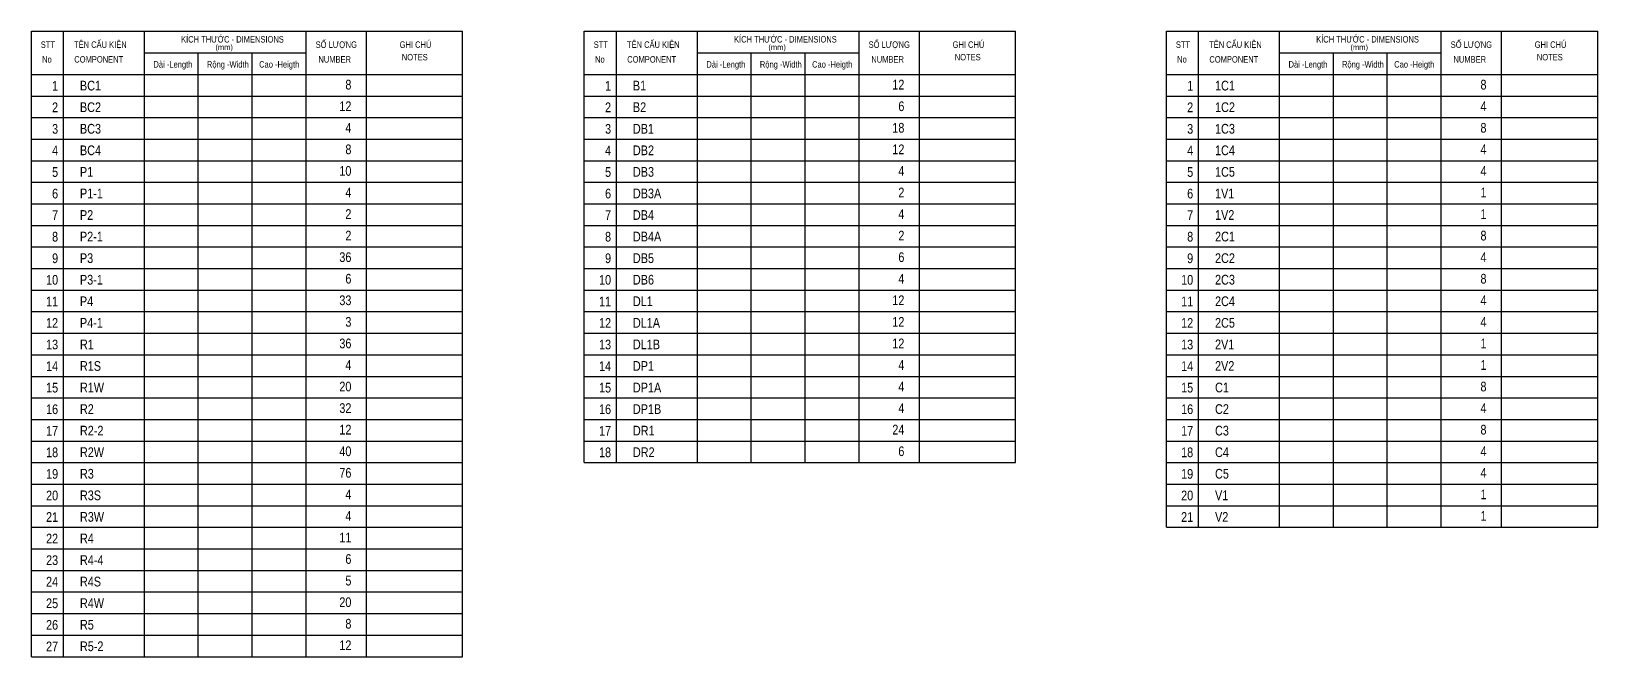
# Model space of a CAD drawing. Header units: inches. Extents: x 702521 to 902657, y -347283 to -213533.
# Drawn here: x 830018 to 902657, y -282154 to -253154 of the extents above; entities that cross this region are included whole.
import ezdxf
from ezdxf.enums import TextEntityAlignment as Align

# ---------------------------------------------------------------- set-up
doc = ezdxf.new("R2010")
doc.units = ezdxf.units.IN
doc.header["$LTSCALE"] = 5
doc.header["$MEASUREMENT"] = 0
doc.layers.add('03-Slabs-Text', color=7, linetype='Continuous', lineweight=20)
for name, color, linetype in [('Text TK', 3, 'Continuous'), ('TKCK', 7, 'Continuous'), ('TKCK Vien', 105, 'Continuous')]:
    doc.layers.add(name, color=color, linetype=linetype)
doc.styles.add('TKCK', font='VNARIAL.TTF', dxfattribs={"width": 0.8, "height": 50})
doc.styles.add('TKCK_TD', font='VHARIAL.TTF', dxfattribs={"width": 0.8, "height": 50})

# ---------------------------------------------------------------- blocks, each defined once
blk = doc.blocks.new('TKCK_TD')
at = {"layer": 'TKCK', "color": 2}
for p, q in [((0, -20), (0, 0)), ((0, 0), (200, 0)), ((14.93, -20), (14.93, 0)), ((52.43, -20), (52.43, 0)), ((127.43, -20), (127.43, 0)), ((155.47, -20), (155.47, 0)), ((200, -20), (200, 0)), ((52.43, -10), (127.43, -10)), ((77.43, -20), (77.43, -10)), ((102.43, -20), (102.43, -10)), ((0, -20), (200, -20))]:
    blk.add_line(p, q, dxfattribs=at)
at = {"layer": 'Text TK', "width": 0.8}
for s, style, p in [('STT', 'TKCK_TD', (4.39, -7.67)), ('Tªn cÊu kiÖn', 'TKCK_TD', (19.8, -7.67)), ('kÝch th\xadíc - dimensions', 'TKCK_TD', (69.46, -5.19)), ('sè l\xadîng', 'TKCK_TD', (131.85, -7.67)), ('ghi chó', 'TKCK_TD', (170.79, -7.67)), ('No', 'TKCK', (4.99, -14.5)), ('Component', 'TKCK_TD', (19.92, -14.5)), ('Dµi -Length', 'TKCK', (56.64, -16.82)), ('Réng -Width', 'TKCK', (81.43, -16.82)), ('Cao -Heigth', 'TKCK', (105.64, -16.82)), ('Number', 'TKCK_TD', (133.12, -14.5)), ('Notes', 'TKCK_TD', (171.8, -13.48))]:
    blk.add_text(s, height=3, dxfattribs=dict(at, style=style)).set_placement(p)
at = {"layer": 'Text TK', "style": 'TKCK'}
blk.add_text('(mm)', height=2.5, dxfattribs=at).set_placement((85.36, -8.6))
blk = doc.blocks.new('TKCK_B')
at = {"layer": 'TKCK', "color": 2}
for p, q in [((0, -10), (0, 0)), ((200, -10), (200, 0))]:
    blk.add_line(p, q, dxfattribs=at)
at = {"layer": 'TKCK Vien'}
for p, q in [((14.93, -10), (14.93, 0)), ((52.43, -10), (52.43, 0)), ((77.43, -10), (77.43, 0)), ((77.43, -10), (77.43, 0)), ((102.43, -10), (102.43, 0)), ((102.43, -10), (102.43, 0)), ((127.43, -10), (127.43, 0)), ((127.43, -10), (127.43, 0)), ((155.47, -10), (155.47, 0)), ((155.47, -10), (155.47, 0)), ((0, -10), (200, -10))]:
    blk.add_line(p, q, dxfattribs=at)
at = {"layer": 'Text TK', "style": 'TKCK', "width": 0.8}
for tag, p in [('STT', (12.42, -5.24)), ('SL1', (148.44, -4.74))]:
    blk.add_attdef(tag, text='', height=4.5, dxfattribs=at).set_placement(p, align=Align.MIDDLE_RIGHT)
for tag, p in [('TENCK', (22.55, -5.18)), ('GHICHU', (161.33, -4.88))]:
    blk.add_attdef(tag, text='', height=4.5, dxfattribs=at).set_placement(p, align=Align.MIDDLE_LEFT)
for tag, p in [('DAI', (73.04, -8.64)), ('RONG', (93.17, -8.64)), ('CAO', (118.17, -8.64))]:
    blk.add_attdef(tag, text='', height=4.5, dxfattribs=at).set_placement(p, align=Align.BOTTOM_RIGHT)

msp = doc.modelspace()

# ---------------------------------------------------------------- block references
at = {"layer": '03-Slabs-Text', "ltscale": 2, "xscale": 100, "yscale": 100}
for p in [(830018, -253154), (855661, -253154), (882657, -253154)]:
    msp.add_blockref('TKCK_TD', p, dxfattribs=at)
at = {"layer": '03-Slabs-Text', "ltscale": 2}
ref = msp.add_blockref('TKCK_B', (830018, -255154), dxfattribs=dict(at, xscale=100, yscale=100))
ref.add_attrib('STT', '1', dxfattribs={"layer": 'Text TK', "height": 450, "style": 'TKCK', "width": 0.8}).set_placement((831260, -255678), align=Align.MIDDLE_RIGHT)
ref.add_attrib('TENCK', 'BC1', dxfattribs={"layer": 'Text TK', "height": 450, "style": 'TKCK', "width": 0.8}).set_placement((832272, -255672), align=Align.MIDDLE_LEFT)
ref.add_attrib('SL1', '8', dxfattribs={"layer": 'Text TK', "height": 450, "style": 'TKCK', "width": 0.8}).set_placement((844861, -255627), align=Align.MIDDLE_RIGHT)
ref = msp.add_blockref('TKCK_B', (855661, -255154), dxfattribs=dict(at, xscale=100, yscale=100))
ref.add_attrib('STT', '1', dxfattribs={"layer": 'Text TK', "height": 450, "style": 'TKCK', "width": 0.8}).set_placement((856904, -255678), align=Align.MIDDLE_RIGHT)
ref.add_attrib('TENCK', 'B1', dxfattribs={"layer": 'Text TK', "height": 450, "style": 'TKCK', "width": 0.8}).set_placement((857916, -255672), align=Align.MIDDLE_LEFT)
ref.add_attrib('SL1', '12', dxfattribs={"layer": 'Text TK', "height": 450, "style": 'TKCK', "width": 0.8}).set_placement((870505, -255627), align=Align.MIDDLE_RIGHT)
ref = msp.add_blockref('TKCK_B', (882657, -255154), dxfattribs=dict(at, xscale=100, yscale=100))
ref.add_attrib('STT', '1', dxfattribs={"layer": 'Text TK', "height": 450, "style": 'TKCK', "width": 0.8}).set_placement((883899, -255678), align=Align.MIDDLE_RIGHT)
ref.add_attrib('TENCK', '1C1', dxfattribs={"layer": 'Text TK', "height": 450, "style": 'TKCK', "width": 0.8}).set_placement((884912, -255672), align=Align.MIDDLE_LEFT)
ref.add_attrib('SL1', '8', dxfattribs={"layer": 'Text TK', "height": 450, "style": 'TKCK', "width": 0.8}).set_placement((897501, -255627), align=Align.MIDDLE_RIGHT)
ref = msp.add_blockref('TKCK_B', (830018, -256154), dxfattribs=dict(at, xscale=100, yscale=100))
ref.add_attrib('STT', '2', dxfattribs={"layer": 'Text TK', "height": 450, "style": 'TKCK', "width": 0.8}).set_placement((831260, -256678), align=Align.MIDDLE_RIGHT)
ref.add_attrib('TENCK', 'BC2', dxfattribs={"layer": 'Text TK', "height": 450, "style": 'TKCK', "width": 0.8}).set_placement((832272, -256672), align=Align.MIDDLE_LEFT)
ref.add_attrib('SL1', '12', dxfattribs={"layer": 'Text TK', "height": 450, "style": 'TKCK', "width": 0.8}).set_placement((844861, -256627), align=Align.MIDDLE_RIGHT)
ref = msp.add_blockref('TKCK_B', (855661, -256154), dxfattribs=dict(at, xscale=100, yscale=100))
ref.add_attrib('STT', '2', dxfattribs={"layer": 'Text TK', "height": 450, "style": 'TKCK', "width": 0.8}).set_placement((856904, -256678), align=Align.MIDDLE_RIGHT)
ref.add_attrib('TENCK', 'B2', dxfattribs={"layer": 'Text TK', "height": 450, "style": 'TKCK', "width": 0.8}).set_placement((857916, -256672), align=Align.MIDDLE_LEFT)
ref.add_attrib('SL1', '6', dxfattribs={"layer": 'Text TK', "height": 450, "style": 'TKCK', "width": 0.8}).set_placement((870505, -256627), align=Align.MIDDLE_RIGHT)
ref = msp.add_blockref('TKCK_B', (882657, -256154), dxfattribs=dict(at, xscale=100, yscale=100))
ref.add_attrib('STT', '2', dxfattribs={"layer": 'Text TK', "height": 450, "style": 'TKCK', "width": 0.8}).set_placement((883899, -256678), align=Align.MIDDLE_RIGHT)
ref.add_attrib('TENCK', '1C2', dxfattribs={"layer": 'Text TK', "height": 450, "style": 'TKCK', "width": 0.8}).set_placement((884912, -256672), align=Align.MIDDLE_LEFT)
ref.add_attrib('SL1', '4', dxfattribs={"layer": 'Text TK', "height": 450, "style": 'TKCK', "width": 0.8}).set_placement((897501, -256627), align=Align.MIDDLE_RIGHT)
ref = msp.add_blockref('TKCK_B', (830018, -257154), dxfattribs=dict(at, xscale=100, yscale=100))
ref.add_attrib('STT', '3', dxfattribs={"layer": 'Text TK', "height": 450, "style": 'TKCK', "width": 0.8}).set_placement((831260, -257678), align=Align.MIDDLE_RIGHT)
ref.add_attrib('TENCK', 'BC3', dxfattribs={"layer": 'Text TK', "height": 450, "style": 'TKCK', "width": 0.8}).set_placement((832272, -257672), align=Align.MIDDLE_LEFT)
ref.add_attrib('SL1', '4', dxfattribs={"layer": 'Text TK', "height": 450, "style": 'TKCK', "width": 0.8}).set_placement((844861, -257627), align=Align.MIDDLE_RIGHT)
ref = msp.add_blockref('TKCK_B', (855661, -257154), dxfattribs=dict(at, xscale=100, yscale=100))
ref.add_attrib('STT', '3', dxfattribs={"layer": 'Text TK', "height": 450, "style": 'TKCK', "width": 0.8}).set_placement((856904, -257678), align=Align.MIDDLE_RIGHT)
ref.add_attrib('TENCK', 'DB1', dxfattribs={"layer": 'Text TK', "height": 450, "style": 'TKCK', "width": 0.8}).set_placement((857916, -257672), align=Align.MIDDLE_LEFT)
ref.add_attrib('SL1', '18', dxfattribs={"layer": 'Text TK', "height": 450, "style": 'TKCK', "width": 0.8}).set_placement((870505, -257627), align=Align.MIDDLE_RIGHT)
ref = msp.add_blockref('TKCK_B', (882657, -257154), dxfattribs=dict(at, xscale=100, yscale=100))
ref.add_attrib('STT', '3', dxfattribs={"layer": 'Text TK', "height": 450, "style": 'TKCK', "width": 0.8}).set_placement((883899, -257678), align=Align.MIDDLE_RIGHT)
ref.add_attrib('TENCK', '1C3', dxfattribs={"layer": 'Text TK', "height": 450, "style": 'TKCK', "width": 0.8}).set_placement((884912, -257672), align=Align.MIDDLE_LEFT)
ref.add_attrib('SL1', '8', dxfattribs={"layer": 'Text TK', "height": 450, "style": 'TKCK', "width": 0.8}).set_placement((897501, -257627), align=Align.MIDDLE_RIGHT)
ref = msp.add_blockref('TKCK_B', (830018, -258154), dxfattribs=dict(at, xscale=100, yscale=100))
ref.add_attrib('STT', '4', dxfattribs={"layer": 'Text TK', "height": 450, "style": 'TKCK', "width": 0.8}).set_placement((831260, -258678), align=Align.MIDDLE_RIGHT)
ref.add_attrib('TENCK', 'BC4', dxfattribs={"layer": 'Text TK', "height": 450, "style": 'TKCK', "width": 0.8}).set_placement((832272, -258672), align=Align.MIDDLE_LEFT)
ref.add_attrib('SL1', '8', dxfattribs={"layer": 'Text TK', "height": 450, "style": 'TKCK', "width": 0.8}).set_placement((844861, -258627), align=Align.MIDDLE_RIGHT)
ref = msp.add_blockref('TKCK_B', (855661, -258154), dxfattribs=dict(at, xscale=100, yscale=100))
ref.add_attrib('STT', '4', dxfattribs={"layer": 'Text TK', "height": 450, "style": 'TKCK', "width": 0.8}).set_placement((856904, -258678), align=Align.MIDDLE_RIGHT)
ref.add_attrib('TENCK', 'DB2', dxfattribs={"layer": 'Text TK', "height": 450, "style": 'TKCK', "width": 0.8}).set_placement((857916, -258672), align=Align.MIDDLE_LEFT)
ref.add_attrib('SL1', '12', dxfattribs={"layer": 'Text TK', "height": 450, "style": 'TKCK', "width": 0.8}).set_placement((870505, -258627), align=Align.MIDDLE_RIGHT)
ref = msp.add_blockref('TKCK_B', (882657, -258154), dxfattribs=dict(at, xscale=100, yscale=100))
ref.add_attrib('STT', '4', dxfattribs={"layer": 'Text TK', "height": 450, "style": 'TKCK', "width": 0.8}).set_placement((883899, -258678), align=Align.MIDDLE_RIGHT)
ref.add_attrib('TENCK', '1C4', dxfattribs={"layer": 'Text TK', "height": 450, "style": 'TKCK', "width": 0.8}).set_placement((884912, -258672), align=Align.MIDDLE_LEFT)
ref.add_attrib('SL1', '4', dxfattribs={"layer": 'Text TK', "height": 450, "style": 'TKCK', "width": 0.8}).set_placement((897501, -258627), align=Align.MIDDLE_RIGHT)
ref = msp.add_blockref('TKCK_B', (830018, -259154), dxfattribs=dict(at, xscale=100, yscale=100))
ref.add_attrib('STT', '5', dxfattribs={"layer": 'Text TK', "height": 450, "style": 'TKCK', "width": 0.8}).set_placement((831260, -259678), align=Align.MIDDLE_RIGHT)
ref.add_attrib('TENCK', 'P1', dxfattribs={"layer": 'Text TK', "height": 450, "style": 'TKCK', "width": 0.8}).set_placement((832272, -259672), align=Align.MIDDLE_LEFT)
ref.add_attrib('SL1', '10', dxfattribs={"layer": 'Text TK', "height": 450, "style": 'TKCK', "width": 0.8}).set_placement((844861, -259627), align=Align.MIDDLE_RIGHT)
ref = msp.add_blockref('TKCK_B', (855661, -259154), dxfattribs=dict(at, xscale=100, yscale=100))
ref.add_attrib('STT', '5', dxfattribs={"layer": 'Text TK', "height": 450, "style": 'TKCK', "width": 0.8}).set_placement((856904, -259678), align=Align.MIDDLE_RIGHT)
ref.add_attrib('TENCK', 'DB3', dxfattribs={"layer": 'Text TK', "height": 450, "style": 'TKCK', "width": 0.8}).set_placement((857916, -259672), align=Align.MIDDLE_LEFT)
ref.add_attrib('SL1', '4', dxfattribs={"layer": 'Text TK', "height": 450, "style": 'TKCK', "width": 0.8}).set_placement((870505, -259627), align=Align.MIDDLE_RIGHT)
ref = msp.add_blockref('TKCK_B', (882657, -259154), dxfattribs=dict(at, xscale=100, yscale=100))
ref.add_attrib('STT', '5', dxfattribs={"layer": 'Text TK', "height": 450, "style": 'TKCK', "width": 0.8}).set_placement((883899, -259678), align=Align.MIDDLE_RIGHT)
ref.add_attrib('TENCK', '1C5', dxfattribs={"layer": 'Text TK', "height": 450, "style": 'TKCK', "width": 0.8}).set_placement((884912, -259672), align=Align.MIDDLE_LEFT)
ref.add_attrib('SL1', '4', dxfattribs={"layer": 'Text TK', "height": 450, "style": 'TKCK', "width": 0.8}).set_placement((897501, -259627), align=Align.MIDDLE_RIGHT)
ref = msp.add_blockref('TKCK_B', (830018, -260154), dxfattribs=dict(at, xscale=100, yscale=100))
ref.add_attrib('STT', '6', dxfattribs={"layer": 'Text TK', "height": 450, "style": 'TKCK', "width": 0.8}).set_placement((831260, -260678), align=Align.MIDDLE_RIGHT)
ref.add_attrib('TENCK', 'P1-1', dxfattribs={"layer": 'Text TK', "height": 450, "style": 'TKCK', "width": 0.8}).set_placement((832272, -260672), align=Align.MIDDLE_LEFT)
ref.add_attrib('SL1', '4', dxfattribs={"layer": 'Text TK', "height": 450, "style": 'TKCK', "width": 0.8}).set_placement((844861, -260627), align=Align.MIDDLE_RIGHT)
ref = msp.add_blockref('TKCK_B', (855661, -260154), dxfattribs=dict(at, xscale=100, yscale=100))
ref.add_attrib('STT', '6', dxfattribs={"layer": 'Text TK', "height": 450, "style": 'TKCK', "width": 0.8}).set_placement((856904, -260678), align=Align.MIDDLE_RIGHT)
ref.add_attrib('TENCK', 'DB3A', dxfattribs={"layer": 'Text TK', "height": 450, "style": 'TKCK', "width": 0.8}).set_placement((857916, -260672), align=Align.MIDDLE_LEFT)
ref.add_attrib('SL1', '2', dxfattribs={"layer": 'Text TK', "height": 450, "style": 'TKCK', "width": 0.8}).set_placement((870505, -260627), align=Align.MIDDLE_RIGHT)
ref = msp.add_blockref('TKCK_B', (882657, -260154), dxfattribs=dict(at, xscale=100, yscale=100))
ref.add_attrib('STT', '6', dxfattribs={"layer": 'Text TK', "height": 450, "style": 'TKCK', "width": 0.8}).set_placement((883899, -260678), align=Align.MIDDLE_RIGHT)
ref.add_attrib('TENCK', '1V1', dxfattribs={"layer": 'Text TK', "height": 450, "style": 'TKCK', "width": 0.8}).set_placement((884912, -260672), align=Align.MIDDLE_LEFT)
ref.add_attrib('SL1', '1', dxfattribs={"layer": 'Text TK', "height": 450, "style": 'TKCK', "width": 0.8}).set_placement((897501, -260627), align=Align.MIDDLE_RIGHT)
ref = msp.add_blockref('TKCK_B', (830018, -261154), dxfattribs=dict(at, xscale=100, yscale=100))
ref.add_attrib('STT', '7', dxfattribs={"layer": 'Text TK', "height": 450, "style": 'TKCK', "width": 0.8}).set_placement((831260, -261678), align=Align.MIDDLE_RIGHT)
ref.add_attrib('TENCK', 'P2', dxfattribs={"layer": 'Text TK', "height": 450, "style": 'TKCK', "width": 0.8}).set_placement((832272, -261672), align=Align.MIDDLE_LEFT)
ref.add_attrib('SL1', '2', dxfattribs={"layer": 'Text TK', "height": 450, "style": 'TKCK', "width": 0.8}).set_placement((844861, -261627), align=Align.MIDDLE_RIGHT)
ref = msp.add_blockref('TKCK_B', (855661, -261154), dxfattribs=dict(at, xscale=100, yscale=100))
ref.add_attrib('STT', '7', dxfattribs={"layer": 'Text TK', "height": 450, "style": 'TKCK', "width": 0.8}).set_placement((856904, -261678), align=Align.MIDDLE_RIGHT)
ref.add_attrib('TENCK', 'DB4', dxfattribs={"layer": 'Text TK', "height": 450, "style": 'TKCK', "width": 0.8}).set_placement((857916, -261672), align=Align.MIDDLE_LEFT)
ref.add_attrib('SL1', '4', dxfattribs={"layer": 'Text TK', "height": 450, "style": 'TKCK', "width": 0.8}).set_placement((870505, -261627), align=Align.MIDDLE_RIGHT)
ref = msp.add_blockref('TKCK_B', (882657, -261154), dxfattribs=dict(at, xscale=100, yscale=100))
ref.add_attrib('STT', '7', dxfattribs={"layer": 'Text TK', "height": 450, "style": 'TKCK', "width": 0.8}).set_placement((883899, -261678), align=Align.MIDDLE_RIGHT)
ref.add_attrib('TENCK', '1V2', dxfattribs={"layer": 'Text TK', "height": 450, "style": 'TKCK', "width": 0.8}).set_placement((884912, -261672), align=Align.MIDDLE_LEFT)
ref.add_attrib('SL1', '1', dxfattribs={"layer": 'Text TK', "height": 450, "style": 'TKCK', "width": 0.8}).set_placement((897501, -261627), align=Align.MIDDLE_RIGHT)
ref = msp.add_blockref('TKCK_B', (830018, -262154), dxfattribs=dict(at, xscale=100, yscale=100))
ref.add_attrib('STT', '8', dxfattribs={"layer": 'Text TK', "height": 450, "style": 'TKCK', "width": 0.8}).set_placement((831260, -262678), align=Align.MIDDLE_RIGHT)
ref.add_attrib('TENCK', 'P2-1', dxfattribs={"layer": 'Text TK', "height": 450, "style": 'TKCK', "width": 0.8}).set_placement((832272, -262672), align=Align.MIDDLE_LEFT)
ref.add_attrib('SL1', '2', dxfattribs={"layer": 'Text TK', "height": 450, "style": 'TKCK', "width": 0.8}).set_placement((844861, -262627), align=Align.MIDDLE_RIGHT)
ref = msp.add_blockref('TKCK_B', (855661, -262154), dxfattribs=dict(at, xscale=100, yscale=100))
ref.add_attrib('STT', '8', dxfattribs={"layer": 'Text TK', "height": 450, "style": 'TKCK', "width": 0.8}).set_placement((856904, -262678), align=Align.MIDDLE_RIGHT)
ref.add_attrib('TENCK', 'DB4A', dxfattribs={"layer": 'Text TK', "height": 450, "style": 'TKCK', "width": 0.8}).set_placement((857916, -262672), align=Align.MIDDLE_LEFT)
ref.add_attrib('SL1', '2', dxfattribs={"layer": 'Text TK', "height": 450, "style": 'TKCK', "width": 0.8}).set_placement((870505, -262627), align=Align.MIDDLE_RIGHT)
ref = msp.add_blockref('TKCK_B', (882657, -262154), dxfattribs=dict(at, xscale=100, yscale=100))
ref.add_attrib('STT', '8', dxfattribs={"layer": 'Text TK', "height": 450, "style": 'TKCK', "width": 0.8}).set_placement((883899, -262678), align=Align.MIDDLE_RIGHT)
ref.add_attrib('TENCK', '2C1', dxfattribs={"layer": 'Text TK', "height": 450, "style": 'TKCK', "width": 0.8}).set_placement((884912, -262672), align=Align.MIDDLE_LEFT)
ref.add_attrib('SL1', '8', dxfattribs={"layer": 'Text TK', "height": 450, "style": 'TKCK', "width": 0.8}).set_placement((897501, -262627), align=Align.MIDDLE_RIGHT)
ref = msp.add_blockref('TKCK_B', (830018, -263154), dxfattribs=dict(at, xscale=100, yscale=100))
ref.add_attrib('STT', '9', dxfattribs={"layer": 'Text TK', "height": 450, "style": 'TKCK', "width": 0.8}).set_placement((831260, -263678), align=Align.MIDDLE_RIGHT)
ref.add_attrib('TENCK', 'P3', dxfattribs={"layer": 'Text TK', "height": 450, "style": 'TKCK', "width": 0.8}).set_placement((832272, -263672), align=Align.MIDDLE_LEFT)
ref.add_attrib('SL1', '36', dxfattribs={"layer": 'Text TK', "height": 450, "style": 'TKCK', "width": 0.8}).set_placement((844861, -263627), align=Align.MIDDLE_RIGHT)
ref = msp.add_blockref('TKCK_B', (855661, -263154), dxfattribs=dict(at, xscale=100, yscale=100))
ref.add_attrib('STT', '9', dxfattribs={"layer": 'Text TK', "height": 450, "style": 'TKCK', "width": 0.8}).set_placement((856904, -263678), align=Align.MIDDLE_RIGHT)
ref.add_attrib('TENCK', 'DB5', dxfattribs={"layer": 'Text TK', "height": 450, "style": 'TKCK', "width": 0.8}).set_placement((857916, -263672), align=Align.MIDDLE_LEFT)
ref.add_attrib('SL1', '6', dxfattribs={"layer": 'Text TK', "height": 450, "style": 'TKCK', "width": 0.8}).set_placement((870505, -263627), align=Align.MIDDLE_RIGHT)
ref = msp.add_blockref('TKCK_B', (882657, -263154), dxfattribs=dict(at, xscale=100, yscale=100))
ref.add_attrib('STT', '9', dxfattribs={"layer": 'Text TK', "height": 450, "style": 'TKCK', "width": 0.8}).set_placement((883899, -263678), align=Align.MIDDLE_RIGHT)
ref.add_attrib('TENCK', '2C2', dxfattribs={"layer": 'Text TK', "height": 450, "style": 'TKCK', "width": 0.8}).set_placement((884912, -263672), align=Align.MIDDLE_LEFT)
ref.add_attrib('SL1', '4', dxfattribs={"layer": 'Text TK', "height": 450, "style": 'TKCK', "width": 0.8}).set_placement((897501, -263627), align=Align.MIDDLE_RIGHT)
ref = msp.add_blockref('TKCK_B', (830018, -264154), dxfattribs=dict(at, xscale=100, yscale=100))
ref.add_attrib('STT', '10', dxfattribs={"layer": 'Text TK', "height": 450, "style": 'TKCK', "width": 0.8}).set_placement((831260, -264678), align=Align.MIDDLE_RIGHT)
ref.add_attrib('TENCK', 'P3-1', dxfattribs={"layer": 'Text TK', "height": 450, "style": 'TKCK', "width": 0.8}).set_placement((832272, -264672), align=Align.MIDDLE_LEFT)
ref.add_attrib('SL1', '6', dxfattribs={"layer": 'Text TK', "height": 450, "style": 'TKCK', "width": 0.8}).set_placement((844861, -264627), align=Align.MIDDLE_RIGHT)
ref = msp.add_blockref('TKCK_B', (855661, -264154), dxfattribs=dict(at, xscale=100, yscale=100))
ref.add_attrib('STT', '10', dxfattribs={"layer": 'Text TK', "height": 450, "style": 'TKCK', "width": 0.8}).set_placement((856904, -264678), align=Align.MIDDLE_RIGHT)
ref.add_attrib('TENCK', 'DB6', dxfattribs={"layer": 'Text TK', "height": 450, "style": 'TKCK', "width": 0.8}).set_placement((857916, -264672), align=Align.MIDDLE_LEFT)
ref.add_attrib('SL1', '4', dxfattribs={"layer": 'Text TK', "height": 450, "style": 'TKCK', "width": 0.8}).set_placement((870505, -264627), align=Align.MIDDLE_RIGHT)
ref = msp.add_blockref('TKCK_B', (882657, -264154), dxfattribs=dict(at, xscale=100, yscale=100))
ref.add_attrib('STT', '10', dxfattribs={"layer": 'Text TK', "height": 450, "style": 'TKCK', "width": 0.8}).set_placement((883899, -264678), align=Align.MIDDLE_RIGHT)
ref.add_attrib('TENCK', '2C3', dxfattribs={"layer": 'Text TK', "height": 450, "style": 'TKCK', "width": 0.8}).set_placement((884912, -264672), align=Align.MIDDLE_LEFT)
ref.add_attrib('SL1', '8', dxfattribs={"layer": 'Text TK', "height": 450, "style": 'TKCK', "width": 0.8}).set_placement((897501, -264627), align=Align.MIDDLE_RIGHT)
ref = msp.add_blockref('TKCK_B', (830018, -265154), dxfattribs=dict(at, xscale=100, yscale=100))
ref.add_attrib('STT', '11', dxfattribs={"layer": 'Text TK', "height": 450, "style": 'TKCK', "width": 0.8}).set_placement((831260, -265678), align=Align.MIDDLE_RIGHT)
ref.add_attrib('TENCK', 'P4', dxfattribs={"layer": 'Text TK', "height": 450, "style": 'TKCK', "width": 0.8}).set_placement((832272, -265672), align=Align.MIDDLE_LEFT)
ref.add_attrib('SL1', '33', dxfattribs={"layer": 'Text TK', "height": 450, "style": 'TKCK', "width": 0.8}).set_placement((844861, -265627), align=Align.MIDDLE_RIGHT)
ref = msp.add_blockref('TKCK_B', (855661, -265154), dxfattribs=dict(at, xscale=100, yscale=100))
ref.add_attrib('STT', '11', dxfattribs={"layer": 'Text TK', "height": 450, "style": 'TKCK', "width": 0.8}).set_placement((856904, -265678), align=Align.MIDDLE_RIGHT)
ref.add_attrib('TENCK', 'DL1', dxfattribs={"layer": 'Text TK', "height": 450, "style": 'TKCK', "width": 0.8}).set_placement((857916, -265672), align=Align.MIDDLE_LEFT)
ref.add_attrib('SL1', '12', dxfattribs={"layer": 'Text TK', "height": 450, "style": 'TKCK', "width": 0.8}).set_placement((870505, -265627), align=Align.MIDDLE_RIGHT)
ref = msp.add_blockref('TKCK_B', (882657, -265154), dxfattribs=dict(at, xscale=100, yscale=100))
ref.add_attrib('STT', '11', dxfattribs={"layer": 'Text TK', "height": 450, "style": 'TKCK', "width": 0.8}).set_placement((883899, -265678), align=Align.MIDDLE_RIGHT)
ref.add_attrib('TENCK', '2C4', dxfattribs={"layer": 'Text TK', "height": 450, "style": 'TKCK', "width": 0.8}).set_placement((884912, -265672), align=Align.MIDDLE_LEFT)
ref.add_attrib('SL1', '4', dxfattribs={"layer": 'Text TK', "height": 450, "style": 'TKCK', "width": 0.8}).set_placement((897501, -265627), align=Align.MIDDLE_RIGHT)
ref = msp.add_blockref('TKCK_B', (830018, -266154), dxfattribs=dict(at, xscale=100, yscale=100))
ref.add_attrib('STT', '12', dxfattribs={"layer": 'Text TK', "height": 450, "style": 'TKCK', "width": 0.8}).set_placement((831260, -266678), align=Align.MIDDLE_RIGHT)
ref.add_attrib('TENCK', 'P4-1', dxfattribs={"layer": 'Text TK', "height": 450, "style": 'TKCK', "width": 0.8}).set_placement((832272, -266672), align=Align.MIDDLE_LEFT)
ref.add_attrib('SL1', '3', dxfattribs={"layer": 'Text TK', "height": 450, "style": 'TKCK', "width": 0.8}).set_placement((844861, -266627), align=Align.MIDDLE_RIGHT)
ref = msp.add_blockref('TKCK_B', (855661, -266154), dxfattribs=dict(at, xscale=100, yscale=100))
ref.add_attrib('STT', '12', dxfattribs={"layer": 'Text TK', "height": 450, "style": 'TKCK', "width": 0.8}).set_placement((856904, -266678), align=Align.MIDDLE_RIGHT)
ref.add_attrib('TENCK', 'DL1A', dxfattribs={"layer": 'Text TK', "height": 450, "style": 'TKCK', "width": 0.8}).set_placement((857916, -266672), align=Align.MIDDLE_LEFT)
ref.add_attrib('SL1', '12', dxfattribs={"layer": 'Text TK', "height": 450, "style": 'TKCK', "width": 0.8}).set_placement((870505, -266627), align=Align.MIDDLE_RIGHT)
ref = msp.add_blockref('TKCK_B', (882657, -266154), dxfattribs=dict(at, xscale=100, yscale=100))
ref.add_attrib('STT', '12', dxfattribs={"layer": 'Text TK', "height": 450, "style": 'TKCK', "width": 0.8}).set_placement((883899, -266678), align=Align.MIDDLE_RIGHT)
ref.add_attrib('TENCK', '2C5', dxfattribs={"layer": 'Text TK', "height": 450, "style": 'TKCK', "width": 0.8}).set_placement((884912, -266672), align=Align.MIDDLE_LEFT)
ref.add_attrib('SL1', '4', dxfattribs={"layer": 'Text TK', "height": 450, "style": 'TKCK', "width": 0.8}).set_placement((897501, -266627), align=Align.MIDDLE_RIGHT)
ref = msp.add_blockref('TKCK_B', (830018, -267154), dxfattribs=dict(at, xscale=100, yscale=100))
ref.add_attrib('STT', '13', dxfattribs={"layer": 'Text TK', "height": 450, "style": 'TKCK', "width": 0.8}).set_placement((831260, -267678), align=Align.MIDDLE_RIGHT)
ref.add_attrib('TENCK', 'R1', dxfattribs={"layer": 'Text TK', "height": 450, "style": 'TKCK', "width": 0.8}).set_placement((832272, -267672), align=Align.MIDDLE_LEFT)
ref.add_attrib('SL1', '36', dxfattribs={"layer": 'Text TK', "height": 450, "style": 'TKCK', "width": 0.8}).set_placement((844861, -267627), align=Align.MIDDLE_RIGHT)
ref = msp.add_blockref('TKCK_B', (855661, -267154), dxfattribs=dict(at, xscale=100, yscale=100))
ref.add_attrib('STT', '13', dxfattribs={"layer": 'Text TK', "height": 450, "style": 'TKCK', "width": 0.8}).set_placement((856904, -267678), align=Align.MIDDLE_RIGHT)
ref.add_attrib('TENCK', 'DL1B', dxfattribs={"layer": 'Text TK', "height": 450, "style": 'TKCK', "width": 0.8}).set_placement((857916, -267672), align=Align.MIDDLE_LEFT)
ref.add_attrib('SL1', '12', dxfattribs={"layer": 'Text TK', "height": 450, "style": 'TKCK', "width": 0.8}).set_placement((870505, -267627), align=Align.MIDDLE_RIGHT)
ref = msp.add_blockref('TKCK_B', (882657, -267154), dxfattribs=dict(at, xscale=100, yscale=100))
ref.add_attrib('STT', '13', dxfattribs={"layer": 'Text TK', "height": 450, "style": 'TKCK', "width": 0.8}).set_placement((883899, -267678), align=Align.MIDDLE_RIGHT)
ref.add_attrib('TENCK', '2V1', dxfattribs={"layer": 'Text TK', "height": 450, "style": 'TKCK', "width": 0.8}).set_placement((884912, -267672), align=Align.MIDDLE_LEFT)
ref.add_attrib('SL1', '1', dxfattribs={"layer": 'Text TK', "height": 450, "style": 'TKCK', "width": 0.8}).set_placement((897501, -267627), align=Align.MIDDLE_RIGHT)
ref = msp.add_blockref('TKCK_B', (830018, -268154), dxfattribs=dict(at, xscale=100, yscale=100))
ref.add_attrib('STT', '14', dxfattribs={"layer": 'Text TK', "height": 450, "style": 'TKCK', "width": 0.8}).set_placement((831260, -268678), align=Align.MIDDLE_RIGHT)
ref.add_attrib('TENCK', 'R1S', dxfattribs={"layer": 'Text TK', "height": 450, "style": 'TKCK', "width": 0.8}).set_placement((832272, -268672), align=Align.MIDDLE_LEFT)
ref.add_attrib('SL1', '4', dxfattribs={"layer": 'Text TK', "height": 450, "style": 'TKCK', "width": 0.8}).set_placement((844861, -268627), align=Align.MIDDLE_RIGHT)
ref = msp.add_blockref('TKCK_B', (855661, -268154), dxfattribs=dict(at, xscale=100, yscale=100))
ref.add_attrib('STT', '14', dxfattribs={"layer": 'Text TK', "height": 450, "style": 'TKCK', "width": 0.8}).set_placement((856904, -268678), align=Align.MIDDLE_RIGHT)
ref.add_attrib('TENCK', 'DP1', dxfattribs={"layer": 'Text TK', "height": 450, "style": 'TKCK', "width": 0.8}).set_placement((857916, -268672), align=Align.MIDDLE_LEFT)
ref.add_attrib('SL1', '4', dxfattribs={"layer": 'Text TK', "height": 450, "style": 'TKCK', "width": 0.8}).set_placement((870505, -268627), align=Align.MIDDLE_RIGHT)
ref = msp.add_blockref('TKCK_B', (882657, -268154), dxfattribs=dict(at, xscale=100, yscale=100))
ref.add_attrib('STT', '14', dxfattribs={"layer": 'Text TK', "height": 450, "style": 'TKCK', "width": 0.8}).set_placement((883899, -268678), align=Align.MIDDLE_RIGHT)
ref.add_attrib('TENCK', '2V2', dxfattribs={"layer": 'Text TK', "height": 450, "style": 'TKCK', "width": 0.8}).set_placement((884912, -268672), align=Align.MIDDLE_LEFT)
ref.add_attrib('SL1', '1', dxfattribs={"layer": 'Text TK', "height": 450, "style": 'TKCK', "width": 0.8}).set_placement((897501, -268627), align=Align.MIDDLE_RIGHT)
ref = msp.add_blockref('TKCK_B', (830018, -269154), dxfattribs=dict(at, xscale=100, yscale=100))
ref.add_attrib('STT', '15', dxfattribs={"layer": 'Text TK', "height": 450, "style": 'TKCK', "width": 0.8}).set_placement((831260, -269678), align=Align.MIDDLE_RIGHT)
ref.add_attrib('TENCK', 'R1W', dxfattribs={"layer": 'Text TK', "height": 450, "style": 'TKCK', "width": 0.8}).set_placement((832272, -269672), align=Align.MIDDLE_LEFT)
ref.add_attrib('SL1', '20', dxfattribs={"layer": 'Text TK', "height": 450, "style": 'TKCK', "width": 0.8}).set_placement((844861, -269627), align=Align.MIDDLE_RIGHT)
ref = msp.add_blockref('TKCK_B', (855661, -269154), dxfattribs=dict(at, xscale=100, yscale=100))
ref.add_attrib('STT', '15', dxfattribs={"layer": 'Text TK', "height": 450, "style": 'TKCK', "width": 0.8}).set_placement((856904, -269678), align=Align.MIDDLE_RIGHT)
ref.add_attrib('TENCK', 'DP1A', dxfattribs={"layer": 'Text TK', "height": 450, "style": 'TKCK', "width": 0.8}).set_placement((857916, -269672), align=Align.MIDDLE_LEFT)
ref.add_attrib('SL1', '4', dxfattribs={"layer": 'Text TK', "height": 450, "style": 'TKCK', "width": 0.8}).set_placement((870505, -269627), align=Align.MIDDLE_RIGHT)
ref = msp.add_blockref('TKCK_B', (882657, -269154), dxfattribs=dict(at, xscale=100, yscale=100))
ref.add_attrib('STT', '15', dxfattribs={"layer": 'Text TK', "height": 450, "style": 'TKCK', "width": 0.8}).set_placement((883899, -269678), align=Align.MIDDLE_RIGHT)
ref.add_attrib('TENCK', 'C1', dxfattribs={"layer": 'Text TK', "height": 450, "style": 'TKCK', "width": 0.8}).set_placement((884912, -269672), align=Align.MIDDLE_LEFT)
ref.add_attrib('SL1', '8', dxfattribs={"layer": 'Text TK', "height": 450, "style": 'TKCK', "width": 0.8}).set_placement((897501, -269627), align=Align.MIDDLE_RIGHT)
ref = msp.add_blockref('TKCK_B', (830018, -270154), dxfattribs=dict(at, xscale=100, yscale=100))
ref.add_attrib('STT', '16', dxfattribs={"layer": 'Text TK', "height": 450, "style": 'TKCK', "width": 0.8}).set_placement((831260, -270678), align=Align.MIDDLE_RIGHT)
ref.add_attrib('TENCK', 'R2', dxfattribs={"layer": 'Text TK', "height": 450, "style": 'TKCK', "width": 0.8}).set_placement((832272, -270672), align=Align.MIDDLE_LEFT)
ref.add_attrib('SL1', '32', dxfattribs={"layer": 'Text TK', "height": 450, "style": 'TKCK', "width": 0.8}).set_placement((844861, -270627), align=Align.MIDDLE_RIGHT)
ref = msp.add_blockref('TKCK_B', (855661, -270154), dxfattribs=dict(at, xscale=100, yscale=100))
ref.add_attrib('STT', '16', dxfattribs={"layer": 'Text TK', "height": 450, "style": 'TKCK', "width": 0.8}).set_placement((856904, -270678), align=Align.MIDDLE_RIGHT)
ref.add_attrib('TENCK', 'DP1B', dxfattribs={"layer": 'Text TK', "height": 450, "style": 'TKCK', "width": 0.8}).set_placement((857916, -270672), align=Align.MIDDLE_LEFT)
ref.add_attrib('SL1', '4', dxfattribs={"layer": 'Text TK', "height": 450, "style": 'TKCK', "width": 0.8}).set_placement((870505, -270627), align=Align.MIDDLE_RIGHT)
ref = msp.add_blockref('TKCK_B', (882657, -270154), dxfattribs=dict(at, xscale=100, yscale=100))
ref.add_attrib('STT', '16', dxfattribs={"layer": 'Text TK', "height": 450, "style": 'TKCK', "width": 0.8}).set_placement((883899, -270678), align=Align.MIDDLE_RIGHT)
ref.add_attrib('TENCK', 'C2', dxfattribs={"layer": 'Text TK', "height": 450, "style": 'TKCK', "width": 0.8}).set_placement((884912, -270672), align=Align.MIDDLE_LEFT)
ref.add_attrib('SL1', '4', dxfattribs={"layer": 'Text TK', "height": 450, "style": 'TKCK', "width": 0.8}).set_placement((897501, -270627), align=Align.MIDDLE_RIGHT)
ref = msp.add_blockref('TKCK_B', (830018, -271154), dxfattribs=dict(at, xscale=100, yscale=100))
ref.add_attrib('STT', '17', dxfattribs={"layer": 'Text TK', "height": 450, "style": 'TKCK', "width": 0.8}).set_placement((831260, -271678), align=Align.MIDDLE_RIGHT)
ref.add_attrib('TENCK', 'R2-2', dxfattribs={"layer": 'Text TK', "height": 450, "style": 'TKCK', "width": 0.8}).set_placement((832272, -271672), align=Align.MIDDLE_LEFT)
ref.add_attrib('SL1', '12', dxfattribs={"layer": 'Text TK', "height": 450, "style": 'TKCK', "width": 0.8}).set_placement((844861, -271627), align=Align.MIDDLE_RIGHT)
ref = msp.add_blockref('TKCK_B', (855661, -271154), dxfattribs=dict(at, xscale=100, yscale=100))
ref.add_attrib('STT', '17', dxfattribs={"layer": 'Text TK', "height": 450, "style": 'TKCK', "width": 0.8}).set_placement((856904, -271678), align=Align.MIDDLE_RIGHT)
ref.add_attrib('TENCK', 'DR1', dxfattribs={"layer": 'Text TK', "height": 450, "style": 'TKCK', "width": 0.8}).set_placement((857916, -271672), align=Align.MIDDLE_LEFT)
ref.add_attrib('SL1', '24', dxfattribs={"layer": 'Text TK', "height": 450, "style": 'TKCK', "width": 0.8}).set_placement((870505, -271627), align=Align.MIDDLE_RIGHT)
ref = msp.add_blockref('TKCK_B', (882657, -271154), dxfattribs=dict(at, xscale=100, yscale=100))
ref.add_attrib('STT', '17', dxfattribs={"layer": 'Text TK', "height": 450, "style": 'TKCK', "width": 0.8}).set_placement((883899, -271678), align=Align.MIDDLE_RIGHT)
ref.add_attrib('TENCK', 'C3', dxfattribs={"layer": 'Text TK', "height": 450, "style": 'TKCK', "width": 0.8}).set_placement((884912, -271672), align=Align.MIDDLE_LEFT)
ref.add_attrib('SL1', '8', dxfattribs={"layer": 'Text TK', "height": 450, "style": 'TKCK', "width": 0.8}).set_placement((897501, -271627), align=Align.MIDDLE_RIGHT)
ref = msp.add_blockref('TKCK_B', (830018, -272154), dxfattribs=dict(at, xscale=100, yscale=100))
ref.add_attrib('STT', '18', dxfattribs={"layer": 'Text TK', "height": 450, "style": 'TKCK', "width": 0.8}).set_placement((831260, -272678), align=Align.MIDDLE_RIGHT)
ref.add_attrib('TENCK', 'R2W', dxfattribs={"layer": 'Text TK', "height": 450, "style": 'TKCK', "width": 0.8}).set_placement((832272, -272672), align=Align.MIDDLE_LEFT)
ref.add_attrib('SL1', '40', dxfattribs={"layer": 'Text TK', "height": 450, "style": 'TKCK', "width": 0.8}).set_placement((844861, -272627), align=Align.MIDDLE_RIGHT)
ref = msp.add_blockref('TKCK_B', (855661, -272154), dxfattribs=dict(at, xscale=100, yscale=100))
ref.add_attrib('STT', '18', dxfattribs={"layer": 'Text TK', "height": 450, "style": 'TKCK', "width": 0.8}).set_placement((856904, -272678), align=Align.MIDDLE_RIGHT)
ref.add_attrib('TENCK', 'DR2', dxfattribs={"layer": 'Text TK', "height": 450, "style": 'TKCK', "width": 0.8}).set_placement((857916, -272672), align=Align.MIDDLE_LEFT)
ref.add_attrib('SL1', '6', dxfattribs={"layer": 'Text TK', "height": 450, "style": 'TKCK', "width": 0.8}).set_placement((870505, -272627), align=Align.MIDDLE_RIGHT)
ref = msp.add_blockref('TKCK_B', (882657, -272154), dxfattribs=dict(at, xscale=100, yscale=100))
ref.add_attrib('STT', '18', dxfattribs={"layer": 'Text TK', "height": 450, "style": 'TKCK', "width": 0.8}).set_placement((883899, -272678), align=Align.MIDDLE_RIGHT)
ref.add_attrib('TENCK', 'C4', dxfattribs={"layer": 'Text TK', "height": 450, "style": 'TKCK', "width": 0.8}).set_placement((884912, -272672), align=Align.MIDDLE_LEFT)
ref.add_attrib('SL1', '4', dxfattribs={"layer": 'Text TK', "height": 450, "style": 'TKCK', "width": 0.8}).set_placement((897501, -272627), align=Align.MIDDLE_RIGHT)
ref = msp.add_blockref('TKCK_B', (830018, -273154), dxfattribs=dict(at, xscale=100, yscale=100))
ref.add_attrib('STT', '19', dxfattribs={"layer": 'Text TK', "height": 450, "style": 'TKCK', "width": 0.8}).set_placement((831260, -273678), align=Align.MIDDLE_RIGHT)
ref.add_attrib('TENCK', 'R3', dxfattribs={"layer": 'Text TK', "height": 450, "style": 'TKCK', "width": 0.8}).set_placement((832272, -273672), align=Align.MIDDLE_LEFT)
ref.add_attrib('SL1', '76', dxfattribs={"layer": 'Text TK', "height": 450, "style": 'TKCK', "width": 0.8}).set_placement((844861, -273627), align=Align.MIDDLE_RIGHT)
ref = msp.add_blockref('TKCK_B', (882657, -273154), dxfattribs=dict(at, xscale=100, yscale=100))
ref.add_attrib('STT', '19', dxfattribs={"layer": 'Text TK', "height": 450, "style": 'TKCK', "width": 0.8}).set_placement((883899, -273678), align=Align.MIDDLE_RIGHT)
ref.add_attrib('TENCK', 'C5', dxfattribs={"layer": 'Text TK', "height": 450, "style": 'TKCK', "width": 0.8}).set_placement((884912, -273672), align=Align.MIDDLE_LEFT)
ref.add_attrib('SL1', '4', dxfattribs={"layer": 'Text TK', "height": 450, "style": 'TKCK', "width": 0.8}).set_placement((897501, -273627), align=Align.MIDDLE_RIGHT)
ref = msp.add_blockref('TKCK_B', (830018, -274154), dxfattribs=dict(at, xscale=100, yscale=100))
ref.add_attrib('STT', '20', dxfattribs={"layer": 'Text TK', "height": 450, "style": 'TKCK', "width": 0.8}).set_placement((831260, -274678), align=Align.MIDDLE_RIGHT)
ref.add_attrib('TENCK', 'R3S', dxfattribs={"layer": 'Text TK', "height": 450, "style": 'TKCK', "width": 0.8}).set_placement((832272, -274672), align=Align.MIDDLE_LEFT)
ref.add_attrib('SL1', '4', dxfattribs={"layer": 'Text TK', "height": 450, "style": 'TKCK', "width": 0.8}).set_placement((844861, -274627), align=Align.MIDDLE_RIGHT)
ref = msp.add_blockref('TKCK_B', (882657, -274154), dxfattribs=dict(at, xscale=100, yscale=100))
ref.add_attrib('STT', '20', dxfattribs={"layer": 'Text TK', "height": 450, "style": 'TKCK', "width": 0.8}).set_placement((883899, -274678), align=Align.MIDDLE_RIGHT)
ref.add_attrib('TENCK', 'V1', dxfattribs={"layer": 'Text TK', "height": 450, "style": 'TKCK', "width": 0.8}).set_placement((884912, -274672), align=Align.MIDDLE_LEFT)
ref.add_attrib('SL1', '1', dxfattribs={"layer": 'Text TK', "height": 450, "style": 'TKCK', "width": 0.8}).set_placement((897501, -274627), align=Align.MIDDLE_RIGHT)
ref = msp.add_blockref('TKCK_B', (830018, -275154), dxfattribs=dict(at, xscale=100, yscale=100))
ref.add_attrib('STT', '21', dxfattribs={"layer": 'Text TK', "height": 450, "style": 'TKCK', "width": 0.8}).set_placement((831260, -275678), align=Align.MIDDLE_RIGHT)
ref.add_attrib('TENCK', 'R3W', dxfattribs={"layer": 'Text TK', "height": 450, "style": 'TKCK', "width": 0.8}).set_placement((832272, -275672), align=Align.MIDDLE_LEFT)
ref.add_attrib('SL1', '4', dxfattribs={"layer": 'Text TK', "height": 450, "style": 'TKCK', "width": 0.8}).set_placement((844861, -275627), align=Align.MIDDLE_RIGHT)
ref = msp.add_blockref('TKCK_B', (882657, -275154), dxfattribs=dict(at, xscale=100, yscale=100))
ref.add_attrib('STT', '21', dxfattribs={"layer": 'Text TK', "height": 450, "style": 'TKCK', "width": 0.8}).set_placement((883899, -275678), align=Align.MIDDLE_RIGHT)
ref.add_attrib('TENCK', 'V2', dxfattribs={"layer": 'Text TK', "height": 450, "style": 'TKCK', "width": 0.8}).set_placement((884912, -275672), align=Align.MIDDLE_LEFT)
ref.add_attrib('SL1', '1', dxfattribs={"layer": 'Text TK', "height": 450, "style": 'TKCK', "width": 0.8}).set_placement((897501, -275627), align=Align.MIDDLE_RIGHT)
ref = msp.add_blockref('TKCK_B', (830018, -276154), dxfattribs=dict(at, xscale=100, yscale=100))
ref.add_attrib('STT', '22', dxfattribs={"layer": 'Text TK', "height": 450, "style": 'TKCK', "width": 0.8}).set_placement((831260, -276678), align=Align.MIDDLE_RIGHT)
ref.add_attrib('TENCK', 'R4', dxfattribs={"layer": 'Text TK', "height": 450, "style": 'TKCK', "width": 0.8}).set_placement((832272, -276672), align=Align.MIDDLE_LEFT)
ref.add_attrib('SL1', '11', dxfattribs={"layer": 'Text TK', "height": 450, "style": 'TKCK', "width": 0.8}).set_placement((844861, -276627), align=Align.MIDDLE_RIGHT)
ref = msp.add_blockref('TKCK_B', (830018, -277154), dxfattribs=dict(at, xscale=100, yscale=100))
ref.add_attrib('STT', '23', dxfattribs={"layer": 'Text TK', "height": 450, "style": 'TKCK', "width": 0.8}).set_placement((831260, -277678), align=Align.MIDDLE_RIGHT)
ref.add_attrib('TENCK', 'R4-4', dxfattribs={"layer": 'Text TK', "height": 450, "style": 'TKCK', "width": 0.8}).set_placement((832272, -277672), align=Align.MIDDLE_LEFT)
ref.add_attrib('SL1', '6', dxfattribs={"layer": 'Text TK', "height": 450, "style": 'TKCK', "width": 0.8}).set_placement((844861, -277627), align=Align.MIDDLE_RIGHT)
ref = msp.add_blockref('TKCK_B', (830018, -278154), dxfattribs=dict(at, xscale=100, yscale=100))
ref.add_attrib('STT', '24', dxfattribs={"layer": 'Text TK', "height": 450, "style": 'TKCK', "width": 0.8}).set_placement((831260, -278678), align=Align.MIDDLE_RIGHT)
ref.add_attrib('TENCK', 'R4S', dxfattribs={"layer": 'Text TK', "height": 450, "style": 'TKCK', "width": 0.8}).set_placement((832272, -278672), align=Align.MIDDLE_LEFT)
ref.add_attrib('SL1', '5', dxfattribs={"layer": 'Text TK', "height": 450, "style": 'TKCK', "width": 0.8}).set_placement((844861, -278627), align=Align.MIDDLE_RIGHT)
ref = msp.add_blockref('TKCK_B', (830018, -279154), dxfattribs=dict(at, xscale=100, yscale=100))
ref.add_attrib('STT', '25', dxfattribs={"layer": 'Text TK', "height": 450, "style": 'TKCK', "width": 0.8}).set_placement((831260, -279678), align=Align.MIDDLE_RIGHT)
ref.add_attrib('TENCK', 'R4W', dxfattribs={"layer": 'Text TK', "height": 450, "style": 'TKCK', "width": 0.8}).set_placement((832272, -279672), align=Align.MIDDLE_LEFT)
ref.add_attrib('SL1', '20', dxfattribs={"layer": 'Text TK', "height": 450, "style": 'TKCK', "width": 0.8}).set_placement((844861, -279627), align=Align.MIDDLE_RIGHT)
ref = msp.add_blockref('TKCK_B', (830018, -280154), dxfattribs=dict(at, xscale=100, yscale=100))
ref.add_attrib('STT', '26', dxfattribs={"layer": 'Text TK', "height": 450, "style": 'TKCK', "width": 0.8}).set_placement((831260, -280678), align=Align.MIDDLE_RIGHT)
ref.add_attrib('TENCK', 'R5', dxfattribs={"layer": 'Text TK', "height": 450, "style": 'TKCK', "width": 0.8}).set_placement((832272, -280672), align=Align.MIDDLE_LEFT)
ref.add_attrib('SL1', '8', dxfattribs={"layer": 'Text TK', "height": 450, "style": 'TKCK', "width": 0.8}).set_placement((844861, -280627), align=Align.MIDDLE_RIGHT)
ref = msp.add_blockref('TKCK_B', (830018, -281154), dxfattribs=dict(at, xscale=100, yscale=100))
ref.add_attrib('STT', '27', dxfattribs={"layer": 'Text TK', "height": 450, "style": 'TKCK', "width": 0.8}).set_placement((831260, -281678), align=Align.MIDDLE_RIGHT)
ref.add_attrib('TENCK', 'R5-2', dxfattribs={"layer": 'Text TK', "height": 450, "style": 'TKCK', "width": 0.8}).set_placement((832272, -281672), align=Align.MIDDLE_LEFT)
ref.add_attrib('SL1', '12', dxfattribs={"layer": 'Text TK', "height": 450, "style": 'TKCK', "width": 0.8}).set_placement((844861, -281627), align=Align.MIDDLE_RIGHT)

doc.saveas('drawing.dxf')
